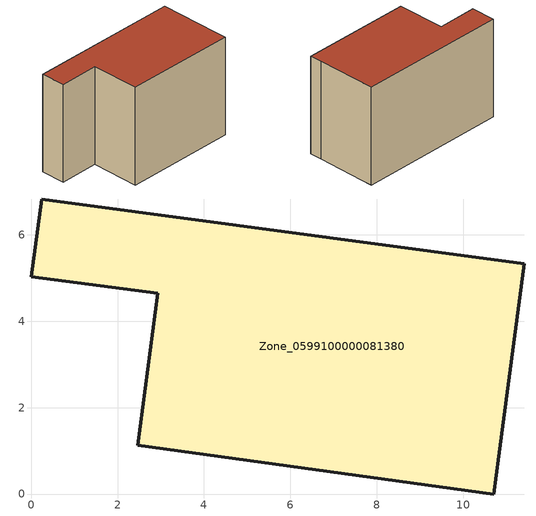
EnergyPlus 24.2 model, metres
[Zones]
Zone_0599100000081380
 floor ground (C_G): 0.24,6.83 11.42,5.33 10.82,0.87 10.71,0 2.46,1.13 2.93,4.65 0,5.03 z0
 wall outside (C_F): 11.42,5.33 0.24,6.83 0,5.03 2.93,4.65 2.46,1.13 10.71,0 10.82,0.87 11.42,5.33 z0:7.41
 roof outside (C_R): 10.82,0.87 11.42,5.33 0.24,6.83 0,5.03 2.93,4.65 2.46,1.13 10.71,0 z7.41
[BUILDING]
Pand.0599100000081380: North Axis=0; Terrain=City; Loads Convergence Tolerance Value=0.04; Temperature Convergence Tolerance Value=0.4; Solar Distribution=FullExterior; Maximum Number of Warmup Days=25; Minimum Number of Warmup Days=1
[Site:Location]
Rotterdam.The.Hague.AP_ZH_NLD Design_Conditions: Latitude=51.96; Longitude=4.45; Time Zone=1; Elevation=-4.5
[SITE:GROUNDTEMPERATURE:BUILDINGSURFACE]
18, 18, 18, 18, 18, 18, 18, 18, 18, 18, 18, 18
[MATERIAL] Thermal Absorptance=0.9; Solar Absorptance=0.7; Visible Absorptance=0.7
Name | Roughness | Thickness | Conductivity | Density | Specific Heat
G.TI.1975-1991 | MediumSmooth | 0.15 | 0.288461 | 540 | 1210
F.TI.1975-1991 | Rough | 0.3 | 0.230769 | 1920 | 840
R.TI.1975-1991 | MediumRough | 0.2 | 0.153846 | 1500 | 1000
[CONSTRUCTION]
C_G: G.TI.1975-1991
C_F: F.TI.1975-1991
C_R: R.TI.1975-1991
[ZONE]
Zone_0599100000081380: Type=1; Multiplier=1; Ceiling Height=Autocalculate; Volume=Autocalculate; Floor Area=autocalculate; Part of Total Floor Area=Yes
[ZONEINFILTRATION:DESIGNFLOWRATE]
Infil_Zone_0599100000081380: Zone or ZoneList or Space or SpaceList=Zone_0599100000081380; Schedule=AlwaysOn; Design Flow Rate Calculation Method=Flow/Area; Flow Rate per Floor Area=0.003; Constant Term Coefficient=1; Temperature Term Coefficient=0; Velocity Term Coefficient=0; Velocity Squared Term Coefficient=0
[HVACTEMPLATE:ZONE:IDEALLOADSAIRSYSTEM]
Zone_0599100000081380: Maximum Heating Supply Air Temperature=50; Minimum Cooling Supply Air Temperature=13; Maximum Heating Supply Air Humidity Ratio=0.0156; Minimum Cooling Supply Air Humidity Ratio=0.0077; Heating Limit=NoLimit; Cooling Limit=NoLimit; Dehumidification Control Type=ConstantSensibleHeatRatio; Cooling Sensible Heat Ratio=0.7; Dehumidification Setpoint=60; Humidification Control Type=None; Humidification Setpoint=30; Outdoor Air Method=None; Outdoor Air Flow Rate per Person=0.00944; Outdoor Air Flow Rate per Zone Floor Area=0; Outdoor Air Flow Rate per Zone=0; Demand Controlled Ventilation Type=None; Outdoor Air Economizer Type=NoEconomizer; Heat Recovery Type=None; Sensible Heat Recovery Effectiveness=0.7; Latent Heat Recovery Effectiveness=0.65
[ZONECONTROL:THERMOSTAT]
ThermostatControl_Zone_0599100000081380: Zone or ZoneList=Zone_0599100000081380; Control Type Schedule=DualSetpointControlType; Control 1=Thermostat_Zone_0599100000081380; Temperature Difference Between Cutout And Setpoint=0
[THERMOSTATSETPOINT:DUALSETPOINT]
Thermostat_Zone_0599100000081380: Heating Setpoint Temperature Schedule=HeatingSetpoint_Zone_0599100000081380; Cooling Setpoint Temperature Schedule=CoolingSetpoint_Zone_0599100000081380
[SCHEDULE:COMPACT]
HeatingSetpoint_Zone_0599100000081380: Through: 12/31, For: AllDays, Until: 24:00, 21
CoolingSetpoint_Zone_0599100000081380: Through: 12/31, For: AllDays, Until: 24:00, 24
DualSetpointControlType: Through: 12/31, For: AllDays, Until: 24:00, 4
AlwaysOn: Through: 12/31, For: AllDays, Until: 24:00, 1
